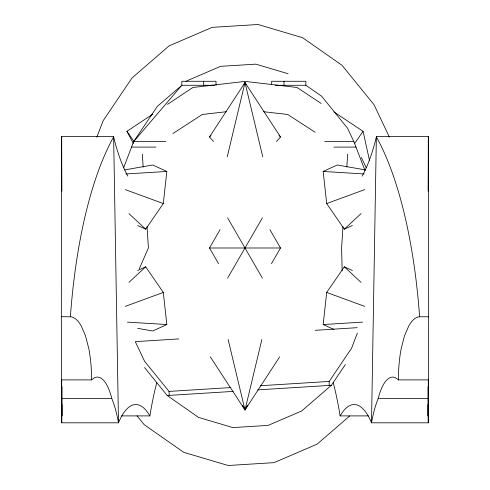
<?xml version="1.0" encoding="UTF-8"?>
<svg xmlns="http://www.w3.org/2000/svg" width="490" height="490" viewBox="0 0 490 490"><rect width="100%" height="100%" fill="white"/><g stroke="black" fill="none" stroke-linecap="round" stroke-linejoin="round"><path stroke-width="0.73" d="M428.309 379.187L428.303 422.809L371.512 422.809A80.452 27.318 -90 0 0 340.134 415.961M428.334 191.713L428.34 136.618L376.363 136.618L371.512 422.809A80.293 27.269 90 0 1 378.249 398.382A52.595 17.861 -90 0 1 398.407 379.995M428.015 386.671A186.574 0.484 -90 0 1 428.064 415.894L428.162 404.544L428.303 422.809L428.419 379.462M428.34 136.796A278.247 0.723 -90 0 1 428.67 316.73L428.505 379.891L398.419 379.891A61.899 21.021 -90 0 1 401.169 348.764L404.507 335.773L408.887 325.697A64.251 21.817 -90 0 1 419.526 316.779M342.976 226.613L341.591 247.965L342.179 270.823M346.828 167.139L347.673 154.172M137.623 225.486L145.689 229.179L163.311 203.558L166.821 171.457L152.709 164.989L124.87 169.877M333.935 329.458L323.18 324.533L326.689 292.432L344.311 266.805L352.377 270.505M227.244 156.751L245 82.571L280.513 136.98L276.458 141.5M261.868 339.533L245 410.007L210.32 356.873M96.8 137.249L103.084 120.84L132.018 77.959L169.093 45.87L212.195 27.354L258.052 24.5L302.55 37.681L342.038 65.299L374.029 104.719L389.391 137.133M123.652 167.696L133.641 141.622L157.315 106.385L181.827 85.285L214.565 85.285M357.375 333.059L351.557 348.268L329.164 381.441L329.164 385.428M139.276 268.765L148.409 247.965L147.025 226.613M243.953 84.605L245 82.571L246.047 84.605M247.438 405.248L245 410.007L242.562 405.248M218.552 263.7L209.487 247.995L220.065 229.669M227.623 278.1L262.377 217.891M271.448 263.7L280.513 247.995L269.935 229.669M213.542 141.5L209.487 136.98L245 82.571L262.756 156.751M279.68 356.873L245 410.007L228.132 339.533M144.575 367.592L167.231 395.51L198.517 417.394L232.934 427.586L268.128 425.394L301.705 410.969L331.369 385.293L345.358 364.566M354.546 143.588L363.072 131.308L333.88 111.928M209.487 136.98L211.006 135.289M128.944 282.387L145.689 266.805L163.311 292.432L166.821 324.533L152.709 331.001L137.659 328.355M365.13 169.877L337.291 164.989L323.18 171.457L326.689 203.558L344.311 229.179L361.057 213.603M186.004 81.671L187.045 80.764L220.623 66.34L255.817 64.153L288.034 73.696M349.676 415.992L317.165 444.13L274.063 462.646L228.205 465.5L183.707 452.319L144.219 424.701L137.053 415.875M133.366 143.49L126.928 131.308L152.947 114.035M167.537 104.339L192.925 87.483L245 81.395L297.075 87.483L321.189 103.5M172.927 133.525L202.303 114.47L226.276 111.732M137.623 270.505L145.689 266.805M344.311 229.179L352.377 225.486M326.689 203.558L364.683 189.624M125.318 306.366L163.311 292.432M178.752 338.915L135.283 341.652L144.593 361.295L169.032 391.412L169.277 395.381M315.266 330.315L357.21 327.675M169.032 391.412L230.796 387.566M260.539 385.716L329.164 381.441M167.231 395.51L233.234 391.4M257.599 389.887L331.369 385.293M125.893 173.95L166.821 171.457M323.18 324.533L362.588 322.132M275.3 85.285L305.87 85.285L321.581 96.169L347.6 128.264L353.86 141.622L365.026 170.514M165.755 141.622L133.641 141.622L181.827 85.285L181.827 81.279L216.017 81.279L216.017 85.285M324.803 141.622L353.86 141.622M131.541 147.098L155.973 147.098M333.837 147.098L355.973 147.098M209.487 247.995L280.513 247.995M61.66 136.796A278.247 0.723 90 0 0 61.33 316.73L70.474 316.779M419.526 316.779L428.67 316.779M61.581 379.462L61.648 398.382L111.751 398.382A80.293 27.269 -90 0 1 118.488 422.803A80.452 27.318 90 0 1 149.867 415.961M378.249 398.382L428.352 398.382M121.587 415.9L149.879 415.9A186.574 63.357 -90 0 1 156.745 382.764M368.413 415.9L340.121 415.9A186.574 63.357 90 0 0 333.255 382.764M323.18 171.457L364.107 173.95M127.412 322.132L166.821 324.533M263.724 111.732L287.697 114.47L315.156 132.282M125.318 189.624L163.311 203.558M326.689 292.432L364.683 306.366M344.311 266.805L361.057 282.387M128.944 213.603L145.689 229.179M278.994 135.289L280.513 136.98M126.928 131.308L134.174 141.745M227.623 217.891L262.377 278.1M361.344 157.413L366.226 167.709M363.072 131.308L369.466 160.297M142.327 154.172L143.172 167.139M61.33 316.779L61.495 379.891L91.581 379.891A61.899 21.021 90 0 0 88.831 348.764L85.493 335.773L81.113 325.697A64.251 21.817 90 0 0 70.474 316.779M61.648 398.382L61.697 422.809L118.488 422.809L113.637 136.618L61.66 136.618L61.667 191.713M305.87 85.285L305.87 81.279L271.674 81.279L271.674 84.617M283.998 81.279L283.998 85.285M203.693 81.279L203.693 85.285M61.691 379.187L61.697 422.809L61.838 404.544L61.936 415.9A186.574 0.484 90 0 1 61.985 386.671M127.829 176.112A144.771 49.159 -90 0 1 113.588 136.722M70.395 316.73A278.247 94.49 90 0 1 113.674 136.796M61.85 190.812A144.771 0.374 90 0 1 61.66 136.722M91.593 379.995A52.595 17.861 90 0 1 111.769 398.339M376.412 136.722A144.771 49.159 90 0 1 362.171 176.112M376.326 136.796A278.247 94.49 -90 0 1 419.605 316.73M428.34 136.722A144.771 0.374 -90 0 1 428.15 190.812"/></g></svg>
